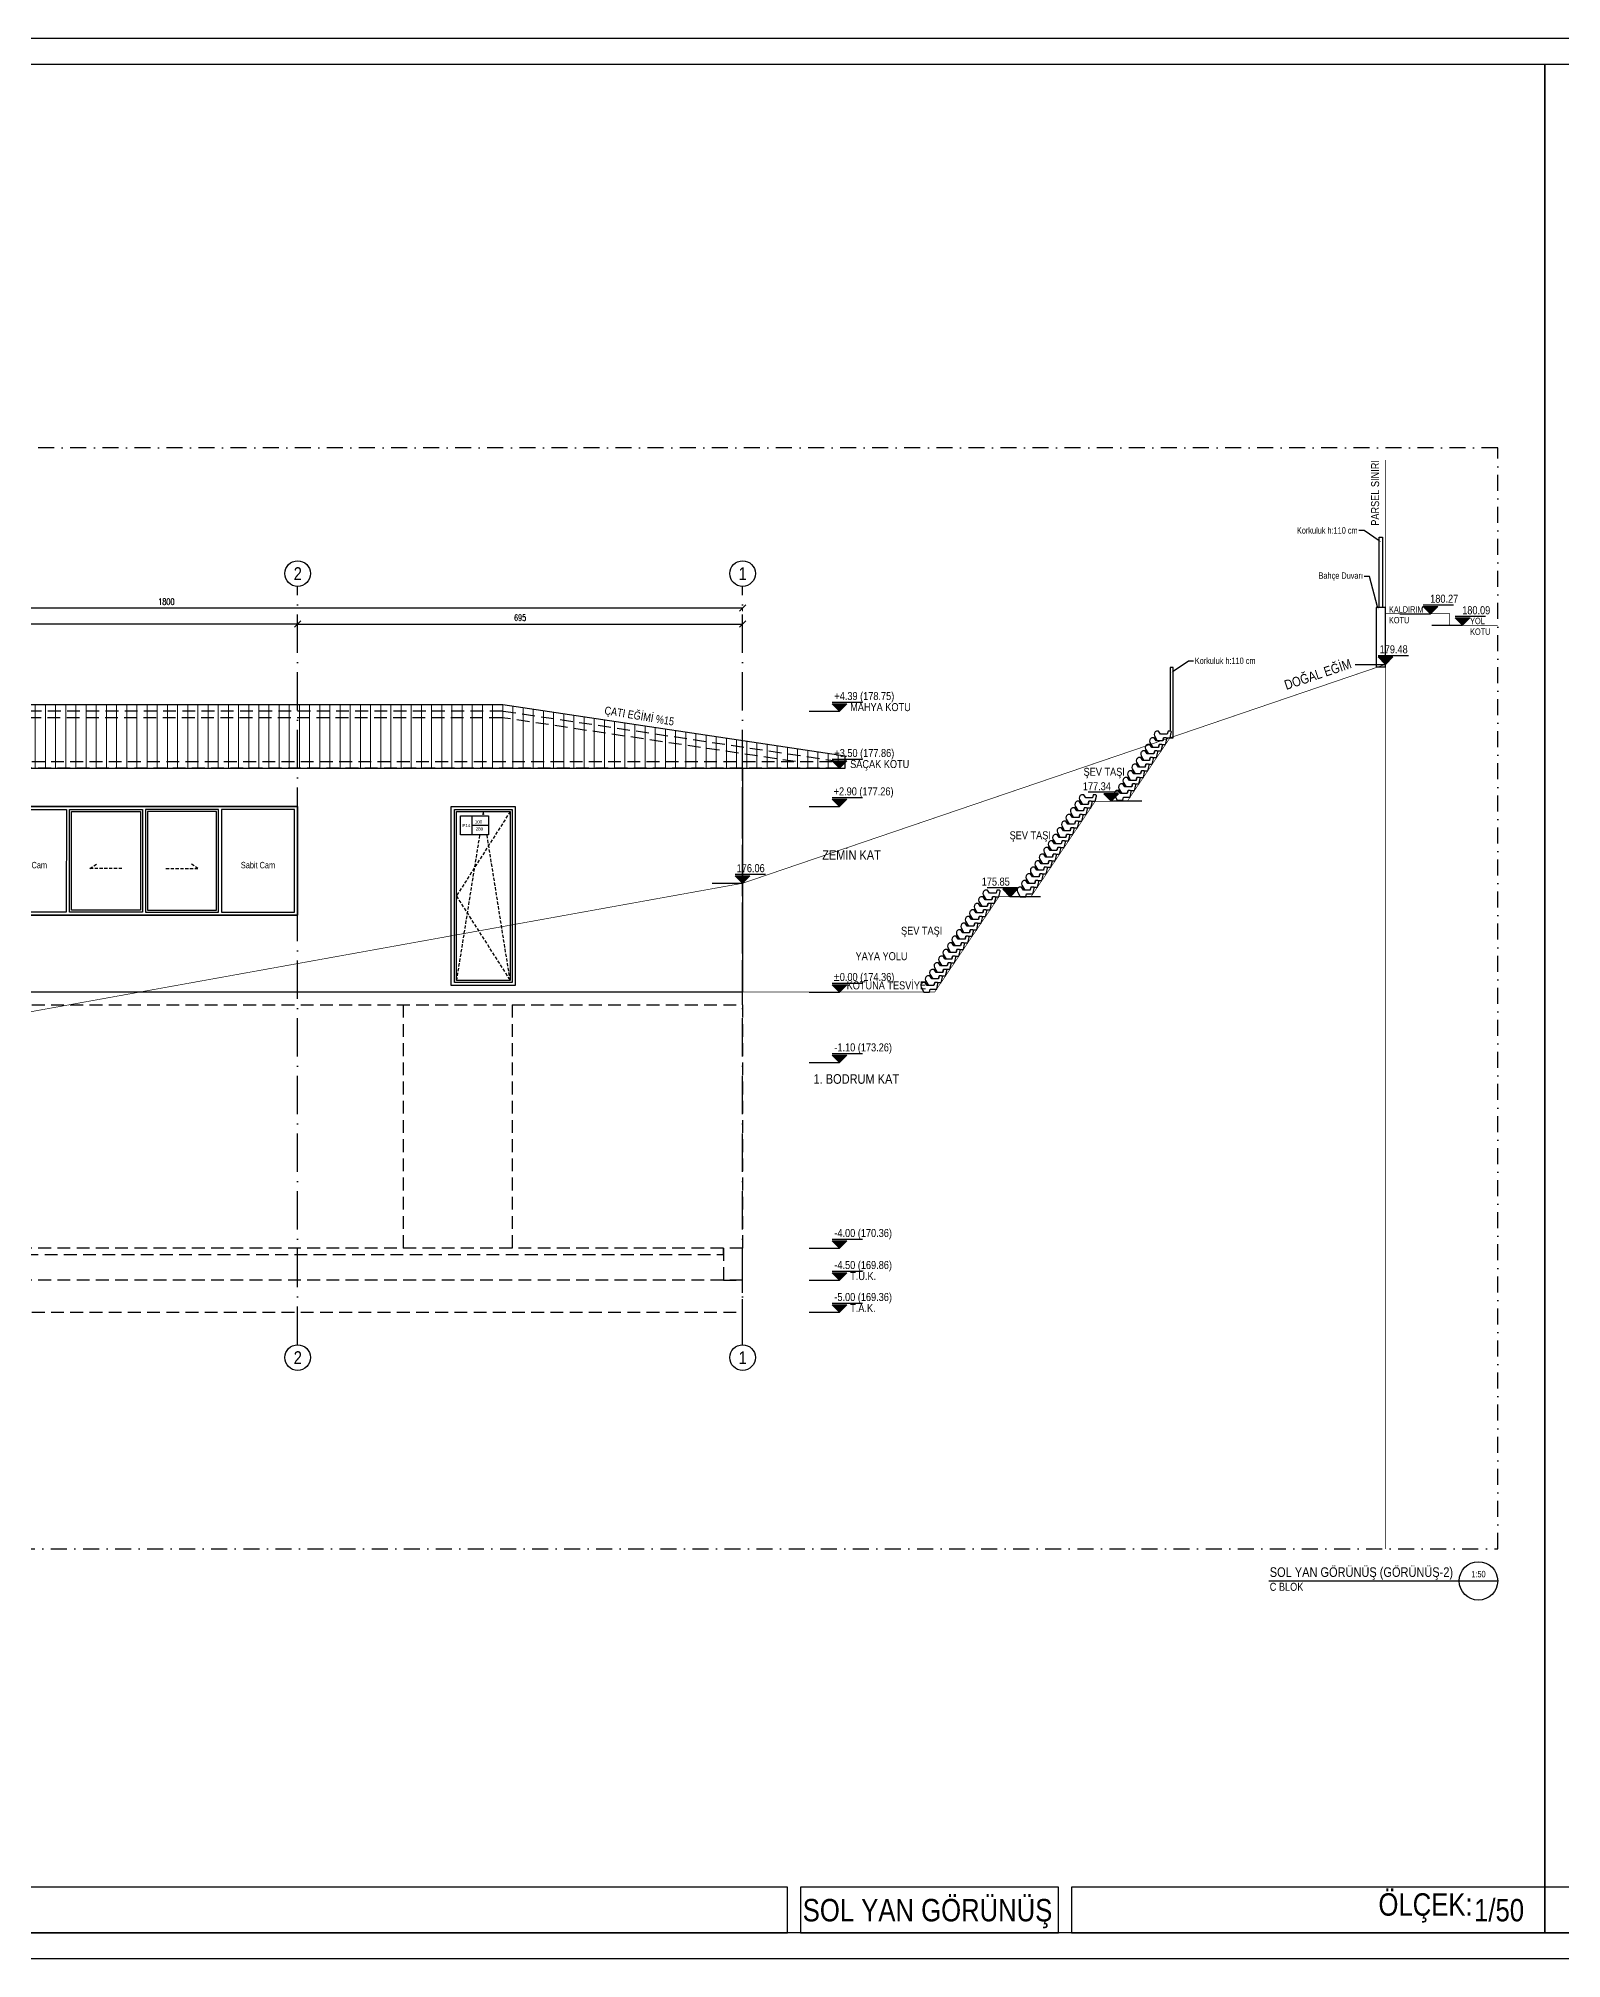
# Model space of a CAD drawing. Header units: millimetres. Extents: x 82776 to 137242, y 11666 to 27998.
# Drawn here: x 112146 to 114525, y 16109 to 19109 of the extents above; entities that cross this region are included whole.
import ezdxf
from ezdxf import colors
from ezdxf.entities.mleader import LeaderData, LeaderLine
from ezdxf.enums import TextEntityAlignment as Align
from ezdxf.math import Vec2, Vec3

# ---------------------------------------------------------------- set-up
doc = ezdxf.new("R2010")
doc.units = ezdxf.units.MM
for name, pattern in [('( Hidden )', [0.375, 0.25, -0.125]), ('ACAD_ISO03W100', [30, 12, -18]), ('ACAD_ISO10W100', [18, 12, -3, 0, -3]), ('DASHDOT', [1, 0.5, -0.25, 0, -0.25]), ('DASHED', [15, 10, -5])]:
    doc.linetypes.add(name, pattern=pattern)
for name, color, linetype in [('0_IFC_Concrete Trace', 253, '( Hidden )'), ('0_IFC_Dimension_Exterior_50', 253, 'Continuous'), ('0_IFC_Elevation_2', 31, 'Continuous'), ('0_IFC_Elevation_3', 21, 'Continuous'), ('0_IFC_Elevation_4', 11, 'Continuous'), ('0_IFC_Grid', 14, 'ACAD_ISO10W100'), ('0_IFC_Grid_Text_100', 14, 'Continuous'), ('0_IFC_Hatch', 250, 'Continuous'), ('0_IFC_Legend_Text', 7, 'Continuous'), ('0_IFC_Legend_Viewport', 7, 'Continuous'), ('0_IFC_Notation_Level_50', 160, 'Continuous'), ('0_IFC_Notation_Section_50', 10, 'Continuous'), ('0_IFC_Parsel Sınırı', 191, 'ACAD_ISO03W100'), ('0_IFC_Text_Explanation_100', 231, 'Continuous'), ('0_IFC_Text_Explanation_20', 231, 'Continuous'), ('0_IFC_Text_Explanation_50', 231, 'Continuous'), ('1_IFC_Concrete_Section', 50, 'Continuous'), ('2_IFC_Handrail', 181, 'Continuous'), ('3_IFC_Window', 136, 'Continuous'), ('7_IFC_Landscape', 45, 'Continuous')]:
    doc.layers.add(name, color=color, linetype=linetype)
doc.styles.add('IFC_TEXT', font='ARIALN.TTF')
doc.styles.add('IFC_TEXT_DIM', font='romans.shx', dxfattribs={"width": 0.7})
doc.styles.get("Standard").update_dxf_attribs({"font": 'arial.ttf'})
doc.dimstyles.new('IFC_Dim50', dxfattribs={"dimtxt": 10, "dimasz": 10, "dimexe": 0.00125, "dimexo": 0.000625, "dimgap": 5, "dimtad": 1, "dimdec": 4, "dimrnd": 0.5, "dimzin": 9, "dimtxsty": 'IFC_TEXT_DIM', "dimblk": 'OBLIQUE', "dimcen": -2.5, "dimclrd": 256, "dimclre": 256, "dimclrt": 256, "dimazin": 0, "dimtfac": 1, "dimtdec": 4, "dimtix": 1, "dimtmove": 1, "dimatfit": 3, "dimfxl": 5, "dimfxlon": 1, "dimtfillclr": 256, "dimlwd": -1, "dimlwe": 5, "dimarcsym": 0})

# ---------------------------------------------------------------- blocks, each defined once
blk = doc.blocks.new('*U2562')
for points in [[(-3862.1, 0), (-1182.8, 0), (-1182.8, 71.5), (-3862.1, 71.5)], [(-1162.8, 0), (-759.4, 0), (-759.4, 71.5), (-1162.8, 71.5)], [(-739.4, 0), (0, 0), (0, 71.5), (-739.4, 71.5)]]:
    blk.add_lwpolyline(points, close=True)
at = {"layer": '0_IFC_Legend_Viewport', "transparency": 33554687}
blk.add_lwpolyline([(-3862.1, 2920), (0, 2920), (0, 0), (-3862.1, 0)], close=True, dxfattribs=at)
at = {"style": 'IFC_TEXT'}
for tag, p in [('PAFTA', (-2758.1, 17.9)), ('KOT', (-1159.1, 18)), ('OLCEK', (-110.4, 17.9))]:
    blk.add_attdef(tag, p, '', height=35, dxfattribs=at)
at = {"layer": '0_IFC_Legend_Text', "transparency": 33554687, "insert": (-259.9, 61.9), "char_height": 35, "attachment_point": 1, "style": 'IFC_TEXT'}
blk.add_mtext_dynamic_manual_height_columns('ÖLÇEK:', width=490.238, gutter_width=61.4, heights=[0], dxfattribs=at)
blk = doc.blocks.new('*U2564')
for points in [[(-2582.6, 0), (-1182.8, 0), (-1182.8, 71.5), (-2582.6, 71.5)], [(-1162.8, 0), (-759.4, 0), (-759.4, 71.5), (-1162.8, 71.5)], [(-739.4, 0), (0, 0), (0, 71.5), (-739.4, 71.5)]]:
    blk.add_lwpolyline(points, close=True)
at = {"layer": '0_IFC_Legend_Viewport', "transparency": 33554687}
blk.add_lwpolyline([(-2582.6, 2920), (0, 2920), (0, 0), (-2582.6, 0)], close=True, dxfattribs=at)
at = {"style": 'IFC_TEXT'}
for tag, p in [('PAFTA', (-2118.3, 17.9)), ('KOT', (-1159.1, 18)), ('OLCEK', (-110.4, 17.9))]:
    blk.add_attdef(tag, p, '', height=35, dxfattribs=at)
at = {"layer": '0_IFC_Legend_Text', "transparency": 33554687, "insert": (-259.9, 61.9), "char_height": 35, "attachment_point": 1, "style": 'IFC_TEXT'}
blk.add_mtext_dynamic_manual_height_columns('ÖLÇEK:', width=490.238, gutter_width=61.4, heights=[0], dxfattribs=at)
blk = doc.blocks.new('*U1744')
at = {"layer": '0_IFC_Text_Explanation_100'}
blk.add_lwpolyline([(-357.2, 0), (0, 0)], dxfattribs=at)
blk.add_circle((-30, 0), 30, dxfattribs=at)
at = {"layer": '0_IFC_Text_Explanation_100', "style": 'IFC_TEXT'}
for tag, p, height in [('TITLE', (-356, 6.2), 15), ('SHEET_NO', (-356, -15.5), 12.5)]:
    blk.add_attdef(tag, p, '', height=height, dxfattribs=at)
for tag, p in [('SCALE', (-30, 10.6)), ('DRAWING_NO', (-30, -11.3))]:
    blk.add_attdef(tag, text='', height=10, dxfattribs=at).set_placement(p, align=Align.MIDDLE)
blk = doc.blocks.new('0_IFC_AXIS_TEXT_100')
at = {"layer": '0_IFC_Grid_Text_100'}
blk.add_circle((0, 1000), 1000, dxfattribs=at)
at = {"layer": '0_IFC_Grid_Text_100', "style": 'IFC_TEXT'}
blk.add_attdef('AXIS_NO', text='', height=1000, dxfattribs=at).set_placement((0, 993), align=Align.MIDDLE_CENTER)
blk = doc.blocks.new('_Oblique')
at = {"color": 0, "linetype": 'ByBlock', "lineweight": -2}
blk.add_line((-0.5, -0.5), (0.5, 0.5), dxfattribs=at)
blk = doc.blocks.new('*D2550')
at = {"layer": '0_IFC_Dimension_Exterior_50', "lineweight": 5, "transparency": 16777216}
for p, q in [((170, -414), (170, -409)), ((1275, -414), (1275, -409))]:
    blk.add_line(p, q, dxfattribs=at)
at = {"layer": '0_IFC_Dimension_Exterior_50', "transparency": 16777216}
blk.add_line((1275, -409), (170, -409), dxfattribs=at)
at = {"layer": 'Defpoints', "color": 0, "transparency": 16777216}
for p in [(170, -409), (170, -450), (1275, -475)]:
    blk.add_point(p, dxfattribs=at)
at = {"layer": '0_IFC_Dimension_Exterior_50', "transparency": 16777216, "xscale": 10, "yscale": 10, "zscale": 10, "rotation": 180}
blk.add_blockref('_Oblique', (170, -409), dxfattribs=at)
at = {"layer": '0_IFC_Dimension_Exterior_50', "transparency": 16777216, "xscale": 10, "yscale": 10, "zscale": 10}
blk.add_blockref('_Oblique', (1275, -409), dxfattribs=at)
at = {"layer": '0_IFC_Dimension_Exterior_50', "transparency": 16777216, "insert": (722.5, -399), "char_height": 10, "attachment_point": 5, "style": 'IFC_TEXT_DIM'}
blk.add_mtext('1105', dxfattribs=at)
blk = doc.blocks.new('*D2551')
at = {"layer": '0_IFC_Dimension_Exterior_50', "lineweight": 5, "transparency": 16777216}
for p, q in [((170, -389), (170, -384)), ((1970, -389), (1970, -384))]:
    blk.add_line(p, q, dxfattribs=at)
at = {"layer": '0_IFC_Dimension_Exterior_50', "transparency": 16777216}
blk.add_line((1970, -384), (170, -384), dxfattribs=at)
at = {"layer": 'Defpoints', "color": 0, "transparency": 16777216}
for p in [(170, -384), (170, -450), (1970, -450)]:
    blk.add_point(p, dxfattribs=at)
at = {"layer": '0_IFC_Dimension_Exterior_50', "transparency": 16777216, "xscale": 10, "yscale": 10, "zscale": 10, "rotation": 180}
blk.add_blockref('_Oblique', (170, -384), dxfattribs=at)
at = {"layer": '0_IFC_Dimension_Exterior_50', "transparency": 16777216, "xscale": 10, "yscale": 10, "zscale": 10}
blk.add_blockref('_Oblique', (1970, -384), dxfattribs=at)
at = {"layer": '0_IFC_Dimension_Exterior_50', "transparency": 16777216, "insert": (1070, -374), "char_height": 10, "attachment_point": 5, "style": 'IFC_TEXT_DIM'}
blk.add_mtext('1800', dxfattribs=at)
blk = doc.blocks.new('*D2552')
at = {"layer": '0_IFC_Dimension_Exterior_50', "lineweight": 5, "transparency": 16777216}
for p, q in [((1275, -414), (1275, -409)), ((1970, -404), (1970, -409))]:
    blk.add_line(p, q, dxfattribs=at)
at = {"layer": '0_IFC_Dimension_Exterior_50', "transparency": 16777216}
blk.add_line((1275, -409), (1970, -409), dxfattribs=at)
at = {"layer": 'Defpoints', "color": 0, "transparency": 16777216}
for p in [(1970, -350), (1970, -409), (1275, -475)]:
    blk.add_point(p, dxfattribs=at)
at = {"layer": '0_IFC_Dimension_Exterior_50', "transparency": 16777216, "xscale": 10, "yscale": 10, "zscale": 10, "rotation": 180}
blk.add_blockref('_Oblique', (1275, -409), dxfattribs=at)
at = {"layer": '0_IFC_Dimension_Exterior_50', "transparency": 16777216, "xscale": 10, "yscale": 10, "zscale": 10}
blk.add_blockref('_Oblique', (1970, -409), dxfattribs=at)
at = {"layer": '0_IFC_Dimension_Exterior_50', "transparency": 16777216, "insert": (1622.5, -399), "char_height": 10, "attachment_point": 5, "style": 'IFC_TEXT_DIM'}
blk.add_mtext('695', dxfattribs=at)
blk = doc.blocks.new('0_IFC_WINDOWTAG_EL')
blk.add_wipeout([(1.2, 15), (23, 15), (23, 0), (1.2, 0)])
at = {"layer": '0_IFC_Text_Explanation_50'}
blk.add_lwpolyline([(1.2, 15), (23, 15), (23, 0), (1.2, 0)], close=True, dxfattribs=at)
for points in [[(10, 15), (10, 0)], [(10, 7.5), (23, 7.5)]]:
    blk.add_lwpolyline(points, dxfattribs=at)
for tag, p in [('KOD', (1.9, 6.2)), ('EN', (12.1, 9)), ('YÜKSEKLİK', (12.5, 3.5))]:
    blk.add_attdef(tag, p, '', height=2.5, dxfattribs=at)
blk = doc.blocks.new('*U2607')
blk.add_wipeout([(-100, 0), (0, 0), (0, -280), (-100, -280)])
at = {"layer": '3_IFC_Window'}
for points in [[(-100, 0), (0, 0), (0, -280), (-100, -280)], [(-8, -272), (-92, -272), (-92, -8), (-8, -8)]]:
    blk.add_lwpolyline(points, close=True, dxfattribs=at)
blk.add_lwpolyline([(-5, -275), (-95, -275), (-95, -5), (-5, -5), (-5, -275)], dxfattribs=at)
at = {"layer": '3_IFC_Window', "linetype": '( Hidden )', "ltscale": 20}
for points in [[(-8, -8), (-92, -140), (-8, -272)], [(-8, -272), (-50, -8), (-92, -272)]]:
    blk.add_lwpolyline(points, dxfattribs=at)
at = {"transparency": 33554687}
ref = blk.add_blockref('0_IFC_WINDOWTAG_EL', (-87.9, -44.5), dxfattribs=dict(at, xscale=2, yscale=2, zscale=2))
ref.add_attrib('YÜKSEKLİK', '280', (-62, -37.6), dxfattribs={"layer": '0_IFC_Text_Explanation_20', "height": 5})
ref.add_attrib('EN', '100', (-63.3, -26.6), dxfattribs={"layer": '0_IFC_Text_Explanation_20', "height": 5})
ref.add_attrib('KOD', 'P14', (-82.6, -32.2), dxfattribs={"layer": '0_IFC_Text_Explanation_20', "height": 5})
blk = doc.blocks.new('*U2596')
blk.add_wipeout([(0, 280), (480, 280), (480, 110), (0, 110)])
at = {"layer": '3_IFC_Window'}
for points in [[(0, 280), (480, 280), (480, 110), (0, 110)], [(5, 275), (118.8, 275), (118.7, 115), (5, 115)], [(123.8, 275), (237.5, 275), (237.5, 115), (123.7, 115)], [(126.7, 272), (234.5, 272), (234.5, 118), (126.7, 118)], [(356.3, 275), (242.5, 275), (242.5, 115), (356.3, 115)], [(353.3, 272), (245.5, 272), (245.5, 118), (353.3, 118)], [(475, 275), (361.3, 275), (361.3, 115), (475, 115)]]:
    blk.add_lwpolyline(points, close=True, dxfattribs=at)
at = {"layer": '3_IFC_Window', "linetype": '( Hidden )', "ltscale": 20}
for points in [[(205.6, 182.8), (155.6, 182.8), (167.7, 191.4)], [(274.4, 182.8), (324.4, 182.8), (312.3, 191.4)]]:
    blk.add_lwpolyline(points, dxfattribs=at)
at = {"layer": '0_IFC_Text_Explanation_50', "char_height": 10, "attachment_point": 5, "style": 'IFC_TEXT'}
for insert in [(61.9, 188.3, -87363.2), (418.1, 188.3, -87363.2)]:
    blk.add_mtext_dynamic_manual_height_columns('Sabit Cam', width=167.351, gutter_width=12.5, heights=[0], dxfattribs=dict(at, insert=insert))
at = {"transparency": 33554687}
ref = blk.add_blockref('0_IFC_WINDOWTAG_EL', (12.1, 235.5), dxfattribs=dict(at, xscale=2, yscale=2, zscale=2))
ref.add_attrib('YÜKSEKLİK', '170', (38, 242.4), dxfattribs={"layer": '0_IFC_Text_Explanation_20', "height": 5})
ref.add_attrib('EN', '480', (36.7, 253.4), dxfattribs={"layer": '0_IFC_Text_Explanation_20', "height": 5})
ref.add_attrib('KOD', 'P21', (17.5, 247.8), dxfattribs={"layer": '0_IFC_Text_Explanation_20', "height": 5})
blk = doc.blocks.new('C_GR2_DOGRAMALAR')
for name, p in [('*U2596', (-1740, 460)), ('*U2596', (-1175, 460)), ('*U2607', (-355, 740))]:
    blk.add_blockref(name, p)
blk = doc.blocks.new('C_GR2_ALTLIK')
at = {"layer": '0_IFC_Hatch', "lineweight": 0}
h = blk.add_hatch(dxfattribs=at)
h.set_pattern_fill('LINE', color=256, scale=5, angle=90)
h.set_pattern_definition([(90, (-113030.349, -17613.353), (-15.875, 1e-15), [])])
h.paths.add_polyline_path([(-1960, 818.6), (-1960, 800), (160, 800), (160, 818.6), (-374.3, 898.8), (-1425.7, 898.8)])
at = {"layer": '0_IFC_Elevation_2'}
blk.add_lwpolyline([(-1800, 800), (0, 800), (0, 450), (-1800, 450)], close=True, dxfattribs=at)
at = {"layer": '0_IFC_Elevation_3'}
for points in [[(-1960, 818.6), (-1960, 800), (160, 800), (160, 818.6), (-374.3, 898.8), (-1425.7, 898.8)], [(-1740, 570), (-1260, 570), (-1260, 740), (-1740, 740)], [(-1175, 570), (-695, 570), (-695, 740), (-1175, 740)], [(-455, 740), (-355, 740), (-355, 460), (-455, 460)]]:
    blk.add_lwpolyline(points, close=True, dxfattribs=at)
blk = doc.blocks.new('C_GR2_DOS IZI')
at = {"layer": '0_IFC_Concrete Trace', "linetype": '( Hidden )', "ltscale": 80}
for points in [[(1950, 810), (1425, 888.7), (375, 888.7), (-150, 810)], [(1882.6, 810), (1424.3, 878.7), (375.7, 878.7), (-82.6, 810)], [(0, 450), (0, 800)], [(1800, 450), (1800, 800)], [(0, 430), (0, 50)], [(1270, 430), (1270, 50)], [(1440, 430), (1440, 50)], [(1800, 430), (1800, 50)]]:
    blk.add_lwpolyline(points, dxfattribs=at)
for points in [[(-150, 810), (1950, 810), (1950, 800), (-150, 800)], [(0, 430), (1800, 430), (1800, 450), (0, 450)], [(0, 50), (20, 50), (20, 0), (0, 0)], [(20, 40), (1770, 40), (1770, 50), (20, 50)], [(1770, 0), (1800, 0), (1800, 50), (1770, 50)], [(0, -50), (1800, -50), (1800, 0), (0, 0)]]:
    blk.add_lwpolyline(points, close=True, dxfattribs=at)
blk = doc.blocks.new('C_GR2_YAZI')
at = {"layer": '0_IFC_Text_Explanation_50', "char_height": 12.5, "style": 'IFC_TEXT'}
for insert, attachment_point, rotation in [((-793.9, -20.2), 1, 9.4704), ((793.9, -20.2), 3, 350.5296)]:
    blk.add_mtext_dynamic_manual_height_columns('ÇATI EĞİMİ %15', width=167.351, gutter_width=12.5, heights=[0], dxfattribs=dict(at, insert=insert, attachment_point=attachment_point, rotation=rotation))
blk = doc.blocks.new('0_IFC_NOT_RUDELEVEL_50_N')
at = {"layer": '0_IFC_Notation_Level_50'}
h = blk.add_hatch(color=256, dxfattribs=at)
h.dxf.hatch_style = 1
h.paths.add_polyline_path([(-201.6, 201.6), (201.6, 201.6), (0, 0)])
for p, q in [((-834.4, 0), (0, 0)), ((-201.6, 246.4), (627.2, 246.4))]:
    blk.add_line(p, q, dxfattribs=at)
blk.add_lwpolyline([(-201.6, 201.6), (201.6, 201.6), (0, 0), (-201.6, 201.6)], dxfattribs=at)
at = {"layer": '0_IFC_Notation_Level_50', "style": 'IFC_TEXT'}
blk.add_attdef('LEVEL', (-201.6, 302.4), '', height=280, dxfattribs=at)
blk = doc.blocks.new('C_GR2_DE')
at = {"layer": '0_IFC_Elevation_4', "linetype": 'DASHED', "const_width": 1}
blk.add_lwpolyline([(-2100, 247), (-1800, 345), (0, 670), (667.6, 897.3)], dxfattribs=at)
ref = blk.add_blockref('0_IFC_NOT_RUDELEVEL_50_N', (1004.3, 1012), dxfattribs=dict(xscale=0.057142857142768, yscale=0.057142857142768, zscale=0.057142857142768))
ref.add_attrib('LEVEL', '179.48', (995, 1029.3), dxfattribs={"layer": '0_IFC_Notation_Level_50', "height": 12.5, "style": 'IFC_TEXT'})
ref = blk.add_blockref('0_IFC_NOT_RUDELEVEL_50_N', (0, 670), dxfattribs=dict(xscale=0.057142857142768, yscale=0.057142857142768, zscale=0.057142857142768))
ref.add_attrib('LEVEL', '176.06', (-9.3, 687.3), dxfattribs={"layer": '0_IFC_Notation_Level_50', "height": 12.5, "style": 'IFC_TEXT'})
ref = blk.add_blockref('0_IFC_NOT_RUDELEVEL_50_N', (-1800, 345), dxfattribs=dict(xscale=0.057142857142768, yscale=0.057142857142768, zscale=0.057142857142768))
ref.add_attrib('LEVEL', '172.81', (-1809.3, 362.3), dxfattribs={"layer": '0_IFC_Notation_Level_50', "height": 12.5, "style": 'IFC_TEXT'})
at = {"layer": '0_IFC_Elevation_4', "linetype": 'DASHED', "ltscale": 3, "char_height": 15, "attachment_point": 1, "style": 'IFC_TEXT'}
for insert, rotation in [((844.5, 986.2), 18.6176), ((-2525.7, 136.5), 17.3635)]:
    blk.add_mtext_dynamic_manual_height_columns('\\pxt4;DOĞAL EĞİM', width=252.297, gutter_width=125, heights=[0], dxfattribs=dict(at, insert=insert, rotation=rotation))
blk = doc.blocks.new('*U2608')
ref = blk.add_blockref('0_IFC_NOT_RUDELEVEL_50_N', (0, 939), dxfattribs=dict(xscale=0.057142857142768, yscale=0.057142857142768, zscale=0.057142857142768))
ref.add_attrib('LEVEL', '+4.39 (178.75)', (-8.2, 956.3), dxfattribs={"layer": '0_IFC_Notation_Level_50', "height": 12.5, "style": 'IFC_TEXT'})
ref = blk.add_blockref('0_IFC_NOT_RUDELEVEL_50_N', (0, 850), dxfattribs=dict(xscale=0.057142857142768, yscale=0.057142857142768, zscale=0.057142857142768))
ref.add_attrib('LEVEL', '+3.50 (177.86)', (-8.2, 867.3), dxfattribs={"layer": '0_IFC_Notation_Level_50', "height": 12.5, "style": 'IFC_TEXT'})
ref = blk.add_blockref('0_IFC_NOT_RUDELEVEL_50_N', (0, 790), dxfattribs=dict(xscale=0.057142857142768, yscale=0.057142857142768, zscale=0.057142857142768))
ref.add_attrib('LEVEL', '+2.90 (177.26)', (-9.3, 807.3), dxfattribs={"layer": '0_IFC_Notation_Level_50', "height": 12.5, "style": 'IFC_TEXT'})
ref = blk.add_blockref('0_IFC_NOT_RUDELEVEL_50_N', (0, 500), dxfattribs=dict(xscale=0.057142857142768, yscale=0.057142857142768, zscale=0.057142857142768))
ref.add_attrib('LEVEL', '%%P0.00 (174.36)', (-9.3, 517.3), dxfattribs={"layer": '0_IFC_Notation_Level_50', "height": 12.5, "style": 'IFC_TEXT'})
ref = blk.add_blockref('0_IFC_NOT_RUDELEVEL_50_N', (0, 390), dxfattribs=dict(xscale=0.057142857142768, yscale=0.057142857142768, zscale=0.057142857142768))
ref.add_attrib('LEVEL', '-1.10 (173.26)', (-8.2, 407.3), dxfattribs={"layer": '0_IFC_Notation_Level_50', "height": 12.5, "style": 'IFC_TEXT'})
ref = blk.add_blockref('0_IFC_NOT_RUDELEVEL_50_N', (0, 100), dxfattribs=dict(xscale=0.057142857142768, yscale=0.057142857142768, zscale=0.057142857142768))
ref.add_attrib('LEVEL', '-4.00 (170.36)', (-8.2, 117.3), dxfattribs={"layer": '0_IFC_Notation_Level_50', "height": 12.5, "style": 'IFC_TEXT'})
ref = blk.add_blockref('0_IFC_NOT_RUDELEVEL_50_N', (0, 50), dxfattribs=dict(xscale=0.057142857142768, yscale=0.057142857142768, zscale=0.057142857142768))
ref.add_attrib('LEVEL', '-4.50 (169.86)', (-8.2, 67.3), dxfattribs={"layer": '0_IFC_Notation_Level_50', "height": 12.5, "style": 'IFC_TEXT'})
ref = blk.add_blockref('0_IFC_NOT_RUDELEVEL_50_N', (0, 0), dxfattribs=dict(xscale=0.057142857142768, yscale=0.057142857142768, zscale=0.057142857142768))
ref.add_attrib('LEVEL', '-5.00 (169.36)', (-8.2, 17.3), dxfattribs={"layer": '0_IFC_Notation_Level_50', "height": 12.5, "style": 'IFC_TEXT'})
at = {"layer": '0_IFC_Notation_Level_50', "char_height": 12.5, "attachment_point": 1, "style": 'IFC_TEXT'}
for s, insert in [('MAHYA KOTU', (16.5, 951.5)), ('SAÇAK KOTU', (16.5, 862.5)), ('T.Ü.K.', (16.5, 62.5)), ('T.A.K.', (16.5, 12.5))]:
    blk.add_mtext_dynamic_manual_height_columns(s, width=128.311, gutter_width=12.5, heights=[0], dxfattribs=dict(at, insert=insert))
at = {"layer": '0_IFC_Text_Explanation_50', "char_height": 15, "attachment_point": 5, "style": 'IFC_TEXT'}
for s, insert in [('\\pxt4;ZEMİN KAT', (18.6, 714.1)), ('\\pxi-3,l4,t4;1. BODRUM KAT', (18.6, 364.1))]:
    blk.add_mtext_dynamic_manual_height_columns(s, width=215.825, gutter_width=125, heights=[0], dxfattribs=dict(at, insert=insert))
blk = doc.blocks.new('SEV TASI')
blk.add_wipeout([(3.1, 10.3), (-0.4, 10.3), (-0.8, 10.3), (-1.1, 10.1), (-1.5, 9.9), (-1.7, 9.7), (-1.9, 9.4), (-2, 9), (-2.1, 8.6), (-2, 8.2), (0, 0), (10, 0), (11.2, -4.7), (19.9, -4.7), (24.4, 2.9), (24.8, 3.9), (24.9, 5), (24.8, 6.1), (24.5, 7.2), (24, 8.2), (23.3, 9.1), (22.4, 9.8), (21.4, 10.3), (17.9, 10.3), (14.8, 5.6), (4.3, 5.6)]).dxf.layer = '7_IFC_Landscape'
at = {"layer": '7_IFC_Landscape'}
blk.add_lwpolyline([(0, 0), (-2, 8.2, -0.486604), (-0.4, 10.3), (3.1, 10.3), (4.3, 5.6), (14.8, 5.6), (17.9, 10.3), (21.4, 10.3, -0.425542), (24.4, 2.9), (19.9, -4.7), (11.2, -4.7), (10, 0)], format="xyb", close=True, dxfattribs=at)
blk = doc.blocks.new('*U2599')
blk.add_blockref('SEV TASI', (7.7, -11.4))
blk.add_blockref('SEV TASI', (14.6, -21.7))
blk.add_blockref('SEV TASI', (21.6, -32.1))
blk.add_blockref('SEV TASI', (28.5, -42.4))
blk.add_blockref('SEV TASI', (35.5, -52.7))
blk.add_blockref('SEV TASI', (42.4, -63))
blk.add_blockref('SEV TASI', (49.3, -73.3))
blk.add_blockref('SEV TASI', (56.3, -83.6))
blk.add_blockref('SEV TASI', (63.2, -93.9))
blk.add_blockref('SEV TASI', (70.2, -104.2))
blk.add_blockref('SEV TASI', (77.1, -114.5))
blk.add_blockref('SEV TASI', (84.1, -124.8))
blk.add_blockref('SEV TASI', (91, -135.2))
blk.add_blockref('SEV TASI', (97.9, -145.5))
blk.add_blockref('SEV TASI', (104.9, -155.8))
blk = doc.blocks.new('*U2600')
blk.add_blockref('SEV TASI', (41.1, -61.1))
blk.add_blockref('SEV TASI', (48.1, -71.4))
blk.add_blockref('SEV TASI', (55, -81.7))
blk.add_blockref('SEV TASI', (62, -92))
blk.add_blockref('SEV TASI', (68.9, -102.3))
blk.add_blockref('SEV TASI', (75.8, -112.6))
blk.add_blockref('SEV TASI', (82.8, -123))
blk.add_blockref('SEV TASI', (89.7, -133.3))
blk.add_blockref('SEV TASI', (96.7, -143.6))
blk.add_blockref('SEV TASI', (103.6, -153.9))
blk = doc.blocks.new('*U2601')
blk.add_blockref('SEV TASI', (7.7, -11.4))
blk.add_blockref('SEV TASI', (14.6, -21.7))
blk.add_blockref('SEV TASI', (21.6, -32.1))
blk.add_blockref('SEV TASI', (28.5, -42.4))
blk.add_blockref('SEV TASI', (35.5, -52.7))
blk.add_blockref('SEV TASI', (42.4, -63))
blk.add_blockref('SEV TASI', (49.3, -73.3))
blk.add_blockref('SEV TASI', (56.3, -83.6))
blk.add_blockref('SEV TASI', (63.2, -93.9))
blk.add_blockref('SEV TASI', (70.2, -104.2))
blk.add_blockref('SEV TASI', (77.1, -114.5))
blk.add_blockref('SEV TASI', (84.1, -124.8))
blk.add_blockref('SEV TASI', (91, -135.2))
blk.add_blockref('SEV TASI', (97.9, -145.5))
blk.add_blockref('SEV TASI', (104.9, -155.8))
blk = doc.blocks.new('C_1-1 KST_AKS')
at = {"layer": '0_IFC_Grid', "ltscale": 5, "elevation": 425.7431}
for points in [[(170, -1535), (170, -350)], [(1275, -1535), (1275, -350)], [(1970, -1535), (1970, -350)]]:
    blk.add_lwpolyline(points, dxfattribs=at)
ref = blk.add_blockref('0_IFC_AXIS_TEXT_100', (170, -350, 425.7431), dxfattribs=dict(xscale=0.02, yscale=0.02, zscale=0.02))
ref.add_attrib('AXIS_NO', '3', dxfattribs={"layer": '0_IFC_Grid_Text_100', "height": 20, "rotation": 360, "style": 'IFC_TEXT'}).set_placement((170.27285, -330.14568, 425.7431), align=Align.MIDDLE_CENTER)
ref = blk.add_blockref('0_IFC_AXIS_TEXT_100', (1275, -350, 425.7431), dxfattribs=dict(xscale=0.02, yscale=0.02, zscale=0.02))
ref.add_attrib('AXIS_NO', '2', dxfattribs={"layer": '0_IFC_Grid_Text_100', "height": 20, "rotation": 360, "style": 'IFC_TEXT'}).set_placement((1275.27285, -330.14568, 425.7431), align=Align.MIDDLE_CENTER)
ref = blk.add_blockref('0_IFC_AXIS_TEXT_100', (1970, -350, 425.7431), dxfattribs=dict(xscale=0.02, yscale=0.02, zscale=0.02))
ref.add_attrib('AXIS_NO', '1', dxfattribs={"layer": '0_IFC_Grid_Text_100', "height": 20, "rotation": 360, "style": 'IFC_TEXT'}).set_placement((1970.27285, -330.14568, 425.7431), align=Align.MIDDLE_CENTER)
ref = blk.add_blockref('0_IFC_AXIS_TEXT_100', (170, -1575, 425.7431), dxfattribs=dict(xscale=0.02, yscale=0.02, zscale=0.02))
ref.add_attrib('AXIS_NO', '3', dxfattribs={"layer": '0_IFC_Grid_Text_100', "height": 20, "rotation": 360, "style": 'IFC_TEXT'}).set_placement((170.27285, -1555.14568, 425.7431), align=Align.MIDDLE_CENTER)
ref = blk.add_blockref('0_IFC_AXIS_TEXT_100', (1275, -1575, 425.7431), dxfattribs=dict(xscale=0.02, yscale=0.02, zscale=0.02))
ref.add_attrib('AXIS_NO', '2', dxfattribs={"layer": '0_IFC_Grid_Text_100', "height": 20, "rotation": 360, "style": 'IFC_TEXT'}).set_placement((1275.27285, -1555.14568, 425.7431), align=Align.MIDDLE_CENTER)
ref = blk.add_blockref('0_IFC_AXIS_TEXT_100', (1970, -1575, 425.7431), dxfattribs=dict(xscale=0.02, yscale=0.02, zscale=0.02))
ref.add_attrib('AXIS_NO', '1', dxfattribs={"layer": '0_IFC_Grid_Text_100', "height": 20, "rotation": 360, "style": 'IFC_TEXT'}).set_placement((1970.27285, -1555.14568, 425.7431), align=Align.MIDDLE_CENTER)
at = {"layer": '0_IFC_Dimension_Exterior_50'}
for base, p1, p2, picture, middle in [((1970, -408.95132, 425.7431), (1275, -475.00227, 425.7431), (1970, -350, 425.7431), '*D2552', (1622.5, -398.95132, 425.7431)), ((170, -383.95132, 425.7431), (1970, -450, 425.7431), (170, -450, 425.7431), '*D2551', (1070, -373.95132, 425.7431)), ((170, -408.95132, 425.7431), (1275, -475.00227, 425.7431), (170, -450, 425.7431), '*D2550', (722.5, -398.95132, 425.7431))]:
    dim = blk.add_linear_dim(base=base, p1=p1, p2=p2, dimstyle='IFC_Dim50', dxfattribs=at)
    dim.commit()
    dim.dimension.update_dxf_attribs({"geometry": picture, "text_midpoint": middle})
blk = doc.blocks.new('C_GR2')
at = {"layer": '0_IFC_Parsel Sınırı', "ltscale": 0.3, "const_width": 1}
blk.add_lwpolyline([(3024.3, -2020), (3024.3, -318.8)], dxfattribs=at)
at = {"layer": '1_IFC_Concrete_Section', "elevation": -346238.3}
blk.add_lwpolyline([(3009.3, -549), (3009.3, -642.1), (3024.3, -642.1), (3024.3, -549)], close=True, dxfattribs=at)
at = {"layer": '2_IFC_Handrail', "elevation": -346238.3}
blk.add_lwpolyline([(3014.3, -549), (3014.3, -439), (3019.3, -439), (3019.3, -549)], close=True, dxfattribs=at)
at = {"layer": '2_IFC_Handrail'}
blk.add_lwpolyline([(2692.6, -752.7), (2692.6, -642.7), (2687.6, -642.7), (2687.6, -752.7)], close=True, dxfattribs=at)
at = {"layer": '7_IFC_Landscape', "const_width": 1}
blk.add_lwpolyline([(3024.3, -559), (3124.3, -559), (3124.3, -577), (3199.3, -577)], dxfattribs=at)
ref = blk.add_blockref('0_IFC_NOT_RUDELEVEL_50_N', (3094.3, -559), dxfattribs=dict(xscale=0.0571428571427681, yscale=0.0571428571427681, zscale=0.0571428571427681))
ref.add_attrib('LEVEL', '180.27', (3093.9, -541.7), dxfattribs={"layer": '0_IFC_Notation_Level_50', "height": 12.5, "style": 'IFC_TEXT'})
ref = blk.add_blockref('0_IFC_NOT_RUDELEVEL_50_N', (3144.3, -577), dxfattribs=dict(xscale=0.0571428571427681, yscale=0.0571428571427681, zscale=0.0571428571427681))
ref.add_attrib('LEVEL', '180.09', (3143.9, -559.7), dxfattribs={"layer": '0_IFC_Notation_Level_50', "height": 12.5, "style": 'IFC_TEXT'})
blk.add_blockref('*U2608', (2171.5, -1650))
at = {"xscale": -1, "rotation": 6.394405e-09}
blk.add_blockref('*U2601', (2428, -989.6), dxfattribs=at)
blk.add_blockref('*U1744', (3199.3, -2070)).add_auto_attribs({'TITLE': 'SOL YAN GÖRÜNÜŞ (GÖRÜNÜŞ-2)', 'SCALE': '1:50', 'SHEET_NO': 'C BLOK'})
at = {"layer": '0_IFC_Elevation_3'}
blk.add_blockref('C_GR2_YAZI', (1120, -701.2), dxfattribs=at)
at = {"layer": '0_IFC_Notation_Level_50', "char_height": 10, "attachment_point": 1, "style": 'IFC_TEXT'}
for s, width, gutter_width, insert in [('KALDIRIM KOTU', 71.34, 12.5, (3029.5, -547.2)), ('\\pxt4;YOL KOTU', 36.467, 125, (3156.2, -565.2, 87363.2))]:
    blk.add_mtext_dynamic_manual_height_columns(s, width=width, gutter_width=gutter_width, heights=[0], dxfattribs=dict(at, insert=insert))
at = {"layer": '0_IFC_Parsel Sınırı', "insert": (3014.3, -318.8), "char_height": 12.5, "attachment_point": 9, "rotation": 90, "style": 'IFC_TEXT'}
blk.add_mtext_dynamic_manual_height_columns('PARSEL SINIRI', width=148.188, gutter_width=12.5, heights=[0], dxfattribs=at)
at = {"layer": '0_IFC_Text_Explanation_50', "insert": (2196.4, -1087.7), "char_height": 12.5, "attachment_point": 1, "style": 'IFC_TEXT'}
blk.add_mtext_dynamic_manual_height_columns('YAYA YOLU', width=83.648, gutter_width=12.5, heights=[0], dxfattribs=at)
at = {"layer": '0_IFC_Text_Explanation_50'}
ml = blk.add_multileader_mtext('Standard', dxfattribs=at)
ml.set_content('Korkuluk h:110 cm', color=256, style='IFC_TEXT')
ml.set_leader_properties()
ml.build(insert=Vec2(0, 0))
ctx = ml.context
ctx.base_point, ctx.char_height, ctx.plane_origin = Vec3(2885.3, -428.8, -346238.3), 10, Vec3(3017.6, -477.1, -346238.3)
ctx.text_align_type = 2
notes = []
notes.append((ctx, [(0, (1, 1, 0), (2990.6, -428.8, -346238.3), (-1, 0), 8, [(0, [(3017.6, -447.1, -346238.3)], 0, [])])]))
ctx.mtext.insert, ctx.mtext.alignment, ctx.mtext.flow_direction = Vec3(2980.6, -423.7, -346238.3), 3, 5
ml = blk.add_multileader_mtext('Standard', dxfattribs=at)
ml.set_content('Bahçe Duvarı', color=256, style='IFC_TEXT')
ml.set_leader_properties()
ml.build(insert=Vec2(0, 0))
ctx = ml.context
ctx.base_point, ctx.char_height, ctx.plane_origin = Vec3(2919.4, -500.7, -346238.3), 10, Vec3(3020.3, -570, -346238.3)
ctx.text_align_type = 2
notes.append((ctx, [(1, (1, 1, 0), (2998.9, -500.7, -346238.3), (-1, 0), 8, [(0, [(3012.8, -552.1, -346238.3)], 0, [])])]))
ctx.mtext.insert, ctx.mtext.alignment, ctx.mtext.flow_direction = Vec3(2988.9, -494.3, -346238.3), 3, 5
ml = blk.add_multileader_mtext('Standard', dxfattribs=at)
ml.set_content('Korkuluk h:110 cm', color=256, style='IFC_TEXT')
ml.set_leader_properties()
ml.build(insert=Vec2(0, 0))
ctx = ml.context
ctx.base_point, ctx.char_height, ctx.plane_origin = Vec3(2724.3, -632.4), 10, Vec3(2689.3, -680.8)
notes.append((ctx, [(0, (1, 1, 0), (2716.3, -632.4), (1, 0), 8, [(0, [(2689.3, -650.8)], 0, [])])]))
ctx.mtext.insert, ctx.mtext.rotation, ctx.mtext.flow_direction = Vec3(2726.3, -627.4), 6.283185, 5
for ctx, leaders in notes:
    for number, flags, end, landing, length, lines in leaders:
        leader = LeaderData()
        leader.index, (leader.has_last_leader_line, leader.has_dogleg_vector, leader.attachment_direction) = number, flags
        leader.last_leader_point, leader.dogleg_vector, leader.dogleg_length = Vec3(end), Vec3(landing), length
        for number, points, colour, breaks in lines:
            line = LeaderLine()
            line.index, line.vertices, line.color, line.breaks = number, Vec3.list(points), colors.encode_raw_color(colour), breaks
            leader.lines.append(line)
        ctx.leaders.append(leader)
at = {"layer": '0_IFC_Notation_Section_50', "linetype": 'DASHDOT', "ltscale": 50}
blk.add_lwpolyline([(3199.3, -2020), (3199.3, -299.9), (-513.2, -299.9), (-513.2, -2020)], close=True, dxfattribs=at)
at = {"layer": '0_IFC_Notation_Level_50', "insert": (2306.6, -1133.3), "char_height": 12.5, "attachment_point": 3, "style": 'IFC_TEXT'}
blk.add_mtext_dynamic_manual_height_columns('KOTUNA TESVİYE', width=128.311, gutter_width=12.5, heights=[0], dxfattribs=at)
at = {"layer": '0_IFC_Text_Explanation_50', "insert": (2331.9, -1047.9), "char_height": 12.5, "attachment_point": 3, "style": 'IFC_TEXT'}
blk.add_mtext_dynamic_manual_height_columns('ŞEV TAŞI', width=83.648, gutter_width=12.5, heights=[0], dxfattribs=at)
at = {"xscale": -1, "rotation": 6.394405e-09}
for name, p in [('*U2600', (2728.7, -691.6)), ('*U2599', (2578.4, -840.6))]:
    blk.add_blockref(name, p, dxfattribs=at)
blk.add_blockref('C_GR2_DOGRAMALAR', (2020, -1600))
at = {"layer": '7_IFC_Landscape', "const_width": 1}
blk.add_lwpolyline([(3024.3, -638), (2687.6, -752.7), (2620.7, -852), (2570.7, -852), (2470.4, -1001), (2420.3, -1001), (2320, -1150), (220, -1150), (220, -1550), (-80, -1550), (-80, -1403), (-513.2, -1544.5)], dxfattribs=at)
for name, p in [('C_1-1 KST_AKS', (50, -166.1, -425.7)), ('C_GR2_DE', (2020, -1650)), ('C_GR2_ALTLIK', (2020, -1600)), ('C_GR2_DOS IZI', (220, -1600))]:
    blk.add_blockref(name, p)
ref = blk.add_blockref('0_IFC_NOT_RUDELEVEL_50_N', (2595.7, -852), dxfattribs=dict(xscale=-0.0571428571427681, yscale=0.0571428571427681, zscale=0.0571428571427681))
ref.add_attrib('LEVEL', '177.34', (2551.4, -834.7), dxfattribs={"layer": '0_IFC_Notation_Level_50', "height": 12.5, "style": 'IFC_TEXT'})
ref = blk.add_blockref('0_IFC_NOT_RUDELEVEL_50_N', (2437.8, -1001), dxfattribs=dict(xscale=-0.0571428571427681, yscale=0.0571428571427681, zscale=0.0571428571427681))
ref.add_attrib('LEVEL', '175.85', (2393.5, -983.7), dxfattribs={"layer": '0_IFC_Notation_Level_50', "height": 12.5, "style": 'IFC_TEXT'})
at = {"layer": '0_IFC_Text_Explanation_50', "char_height": 12.5, "attachment_point": 3, "style": 'IFC_TEXT'}
for insert in [(2617, -799.6), (2501.5, -898.8)]:
    blk.add_mtext_dynamic_manual_height_columns('ŞEV TAŞI', width=83.648, gutter_width=12.5, heights=[0], dxfattribs=dict(at, insert=insert))

msp = doc.modelspace()

# ---------------------------------------------------------------- linework, layer by layer
msp.add_lwpolyline([(82776.4, 19109.3), (82776.4, 16109.3), (125837.1, 16109.1), (125837.1, 19109.1)], close=True)

# ---------------------------------------------------------------- block references
ref = msp.add_blockref('*U2562', (114498.5, 16149.3))
ref.add_attrib('KOT', 'SOL YAN GÖRÜNÜŞ', (113339.4, 16167.3), dxfattribs={"height": 35, "style": 'IFC_TEXT'})
ref.add_attrib('OLCEK', '1/50', (114388, 16167.3), dxfattribs={"height": 35, "style": 'IFC_TEXT'})
msp.add_blockref('*U2564', (117081, 16149.3)).add_auto_attribs({'PAFTA': 'C BLOK', 'KOT': '    ARKA GÖRÜNÜŞ', 'OLCEK': '1/50'})

# ---------------------------------------------------------------- next in the draw order: block references
at = {"layer": '0_IFC_Elevation_3'}
msp.add_blockref('C_GR2', (111225.5, 18769.3), dxfattribs=at)

doc.saveas('drawing.dxf')
